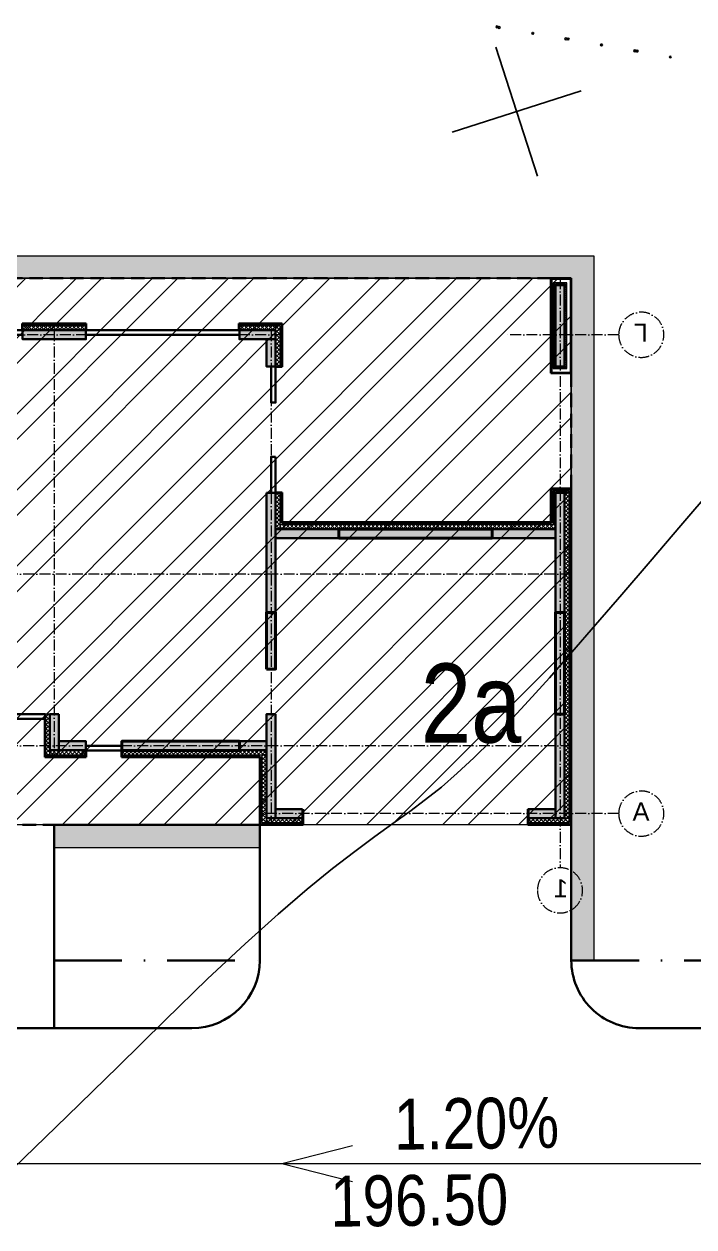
# Model space of a CAD drawing. Header units: millimetres. Extents: x 1353783 to 6492029790, y -7276956 to -512500.
# Drawn here: x 9975139 to 9978106, y -2833982 to -2828656 of the extents above; entities that cross this region are included whole.
import ezdxf

# ---------------------------------------------------------------- set-up
doc = ezdxf.new("R2010")
doc.units = ezdxf.units.MM
for name, pattern in [('( Dashed )', [0.75, 0.5, -0.25]), ('482 Границы районов', [5, 3, -1, 0, -1]), ('ACAD_ISO10W100', [18, 12, -3, 0, -3]), ('CONTI', [0]), ('осевая', [50.800000000000004, 31.75, -6.35, 6.35, -6.35])]:
    doc.linetypes.add(name, pattern=pattern)
doc.layers.get('0').update_dxf_attribs({"lineweight": 5})
doc.layers.get('Defpoints').update_dxf_attribs({"color": 255})
for name, color, linetype, lineweight in [('!A-DIAFRAGM типовой', 142, 'Continuous', 0), ('7земля', 7, 'Continuous', 30), ('DIAFRAGM', 46, 'Continuous', 30), ('G-ANNO-SCHD', 231, 'Continuous', 9), ('Hatch', 254, 'Continuous', 5), ('INSULATION', 81, 'Continuous', 5), ('ГП-Граница учасика ИЖС', 3, 'Continuous', 5), ('ГП-Тратуар', 3, 'Continuous', 5), ('оси', 231, 'осевая', 9)]:
    doc.layers.add(name, color=color, linetype=linetype, lineweight=lineweight)
for name, color, linetype in [('GORIZUNKNOWN', 32, 'CONTI'), ('SETKR', 7, 'CONTI'), ('SIT_LРЕЛЬЕФ', 7, 'CONTI'), ('РЕЛЬЕФ', 7, 'CONTI')]:
    doc.layers.add(name, color=color, linetype=linetype)
doc.styles.add('GOST Common', font='', dxfattribs={"height": 3})
doc.styles.get("Standard").update_dxf_attribs({"font": 'Arial Narrow.ttf'})
doc.styles.add('основной', font='Arial Narrow.ttf', dxfattribs={"height": 1.5})
doc.styles.get('GOST Common').set_extended_font_data('GOST Common')

# ---------------------------------------------------------------- blocks, each defined once
blk = doc.blocks.new('амвамвам')
at = {"lineweight": 30, "ltscale": 100, "true_color": 0x939598}
h = blk.add_hatch(color=252, dxfattribs=at)
h.dxf.hatch_style = 1
h.paths.add_polyline_path([(9832580.33829017, -3565391.887693495), (9832580.33829017, -3565891.887693495), (9837130.338564776, -3565891.887693496), (9837130.34117084, -3565391.887648936)], flags=17)
h.paths.add_polyline_path([(9829780.33829017, -3565391.887648912), (9829780.33829017, -3565891.887648912), (9819030.340903074, -3565891.887648914), (9818530.340903074, -3565891.887648916), (9818530.340903081, -3553291.857615596), (9818530.340903081, -3552791.857615596), (9844030.341103904, -3552791.857615599), (9844530.341103904, -3552791.857615599), (9844530.341103904, -3568391.654640852), (9844030.337839484, -3568391.654640852), (9844030.341103911, -3553291.854581611), (9819030.340903059, -3553291.857665183), (9819030.340903081, -3565391.887693504)])
at = {"color": 251, "lineweight": 15, "ltscale": 100, "true_color": 0x636466}
for points in [[(9829780.33829017, -3565391.887648912), (9829780.33829017, -3565891.887648912), (9819030.340903074, -3565891.887648914), (9818530.340903074, -3565891.887648916), (9818530.340903081, -3553291.857615596), (9818530.340903081, -3552791.857615596), (9844030.341103904, -3552791.857615599), (9844530.341103904, -3552791.857615599), (9844530.341103904, -3568391.654640852), (9844030.337839484, -3568391.654640852), (9844030.341103911, -3553291.854581611), (9819030.340903059, -3553291.857665183), (9819030.340903081, -3565391.887693504)], [(9832580.33829017, -3565391.887693495), (9832580.33829017, -3565891.887693495), (9837130.338564776, -3565891.887693496), (9837130.34117084, -3565391.887648936)]]:
    blk.add_lwpolyline(points, close=True, dxfattribs=at)
blk = doc.blocks.new('ТИП-2')
at = {"layer": '!A-DIAFRAGM типовой', "lineweight": 0, "ltscale": 100, "true_color": 0x000000}
h = blk.add_hatch(color=18, dxfattribs=at)
h.dxf.hatch_style = 1
h.paths.add_polyline_path([(10321114.28069974, -2871325.794384203), (10321314.28069974, -2871325.794339576), (10321314.2802981, -2869525.794339576), (10321114.2802981, -2869525.794384203)])
h = blk.add_hatch(color=18, dxfattribs=at)
h.dxf.hatch_style = 1
h.paths.add_polyline_path([(10345614.2808138, -2871325.784358687), (10345814.2808138, -2871325.78431406), (10345814.28041215, -2869525.78909589), (10345614.28041215, -2869525.789140517)])
h = blk.add_hatch(color=18, dxfattribs=at)
h.dxf.hatch_style = 1
h.paths.add_polyline_path([(10327514.28055711, -2870525.800309684), (10327514.28060173, -2870725.800309684), (10328314.27932481, -2870725.800131175), (10328314.27928018, -2870525.800131175)])
h = blk.add_hatch(color=18, dxfattribs=at)
h.dxf.hatch_style = 1
h.paths.add_polyline_path([(10331714.2812801, -2870525.800449893), (10331714.28132472, -2870725.800449893), (10333114.27990833, -2870725.800137503), (10333114.2798637, -2870525.800137503)])
h = blk.add_hatch(color=18, dxfattribs=at)
h.dxf.hatch_style = 1
h.paths.add_polyline_path([(10335014.28127516, -2870525.800449896), (10335014.28131979, -2870725.800449896), (10336414.27990339, -2870725.800137506), (10336414.27985877, -2870525.800137506)])
h = blk.add_hatch(color=18, dxfattribs=at)
h.dxf.hatch_style = 1
h.paths.add_polyline_path([(10338314.28127516, -2870525.800449896), (10338314.28131979, -2870725.800449896), (10339714.27990339, -2870725.800137506), (10339714.27985877, -2870525.800137506)])
h = blk.add_hatch(color=18, dxfattribs=at)
h.dxf.hatch_style = 1
h.paths.add_polyline_path([(10341714.28127514, -2870525.800449898), (10341714.28131977, -2870725.800449898), (10343114.27990338, -2870725.800137509), (10343114.27985875, -2870525.800137509)])
h = blk.add_hatch(color=18, dxfattribs=at)
h.dxf.hatch_style = 1
h.paths.add_polyline_path([(10345014.2805906, -2870525.791351355), (10345014.28063523, -2870725.791351355), (10345614.28067992, -2870725.791217473), (10345614.28063529, -2870525.791217473)])
h = blk.add_hatch(color=18, dxfattribs=at)
h.dxf.hatch_style = 1
h.paths.add_polyline_path([(10327514.28073561, -2871325.794377865), (10327714.28073561, -2871325.794333238), (10327714.28060173, -2870725.794333238), (10327514.28060173, -2870725.794377865)])
h = blk.add_hatch(color=18, dxfattribs=at)
h.dxf.hatch_style = 1
h.paths.add_polyline_path([(10345814.28014073, -2873575.794361891), (10345614.28014073, -2873575.794406518), (10345614.28085477, -2876775.794416242), (10345814.28085477, -2876775.794371615)])
h = blk.add_hatch(color=18, dxfattribs=at)
h.dxf.hatch_style = 1
h.paths.add_polyline_path([(10321114.28003041, -2876775.795799684), (10321314.28003041, -2876775.795755057), (10321314.2794391, -2874125.798562277), (10321114.2794391, -2874125.798606904)])
h = blk.add_hatch(color=18, dxfattribs=at)
h.dxf.hatch_style = 1
h.paths.add_polyline_path([(10327714.28037449, -2874125.798539959), (10327514.28037449, -2874125.798584586), (10327514.28096579, -2876775.794385423), (10327714.28096579, -2876775.794340796)])
h = blk.add_hatch(color=18, dxfattribs=at)
h.dxf.hatch_style = 1
h.paths.add_polyline_path([(10321314.27962602, -2874925.831572238), (10321314.27967064, -2875125.831572238), (10322714.27967064, -2875125.831259849), (10322714.27962602, -2874925.831259849)])
h = blk.add_hatch(color=18, dxfattribs=at)
h.dxf.hatch_style = 1
h.paths.add_polyline_path([(10326114.28152829, -2874925.825995184), (10326114.28157292, -2875125.825995184), (10327514.28157292, -2875125.825682795), (10327514.28152829, -2874925.825682795)])
h = blk.add_hatch(color=18, dxfattribs=at)
h.dxf.hatch_style = 1
h.paths.add_polyline_path([(10321114.27915135, -2881326.077643656), (10321314.27915135, -2881326.077599029), (10321314.27863808, -2879025.800171928), (10321114.27863808, -2879025.800216555)])
h = blk.add_hatch(color=18, dxfattribs=at)
h.dxf.hatch_style = 1
h.paths.add_polyline_path([(10327514.2807444, -2879025.799959368), (10327714.2807444, -2879025.800003995), (10327714.28023113, -2881326.058647835), (10327514.28023113, -2881326.058603208)])
h = blk.add_hatch(color=18, dxfattribs=at)
h.dxf.hatch_style = 1
h.paths.add_polyline_path([(10332314.28074961, -2879025.801131424), (10332514.28074961, -2879025.801176051), (10332514.28057111, -2879825.794317264), (10332314.28057111, -2879825.794272637)])
h = blk.add_hatch(color=18, dxfattribs=at)
h.dxf.hatch_style = 1
h.paths.add_polyline_path([(10345614.28074932, -2879025.800275051), (10345814.28074932, -2879025.800319678), (10345814.2802361, -2881325.824323273), (10345614.2802361, -2881325.824278646)])
h = blk.add_hatch(color=18, dxfattribs=at)
h.dxf.hatch_style = 1
h.paths.add_polyline_path([(10327714.2805659, -2879825.794171644), (10327714.28061052, -2879625.794171644), (10328314.28098999, -2879625.794305526), (10328314.28094537, -2879825.794305526)])
h = blk.add_hatch(color=18, dxfattribs=at)
h.dxf.hatch_style = 1
h.paths.add_polyline_path([(10331714.28102024, -2879825.794138756), (10331714.28106486, -2879625.794138756), (10332314.28061573, -2879625.794272637), (10332314.28057111, -2879825.794272637)])
h = blk.add_hatch(color=18, dxfattribs=at)
h.dxf.hatch_style = 1
h.paths.add_polyline_path([(10335014.28225489, -2879625.824392607), (10335014.28229951, -2879825.824392607), (10336414.28110833, -2879825.824080218), (10336414.2810637, -2879625.824080218)])
h = blk.add_hatch(color=18, dxfattribs=at)
h.dxf.hatch_style = 1
h.paths.add_polyline_path([(10338314.28253459, -2879625.794518085), (10338314.28257921, -2879825.794518085), (10339714.28052839, -2879825.794205696), (10339714.28048377, -2879625.794205696)])
h = blk.add_hatch(color=18, dxfattribs=at)
h.dxf.hatch_style = 1
h.paths.add_polyline_path([(10341714.28127385, -2879825.824144751), (10341714.28131847, -2879625.824144751), (10343114.27988221, -2879625.824457141), (10343114.27983759, -2879825.824457141)])
h = blk.add_hatch(color=18, dxfattribs=at)
h.dxf.hatch_style = 1
h.paths.add_polyline_path([(10345014.28052612, -2879825.793282383), (10345014.28057075, -2879625.793282383), (10345614.28061544, -2879625.793416264), (10345614.28057081, -2879825.793416264)])
h = blk.add_hatch(color=18, dxfattribs=at)
h.dxf.hatch_style = 1
h.paths.add_polyline_path([(10321314.28051204, -2881126.057442903), (10321314.28055666, -2881326.057442903), (10321914.28006483, -2881326.057309022), (10321914.2800202, -2881126.057309022)])
h = blk.add_hatch(color=18, dxfattribs=at)
h.dxf.hatch_style = 1
h.paths.add_polyline_path([(10326914.28070969, -2881126.058737089), (10326914.28075432, -2881326.058737089), (10327514.28029807, -2881326.058603208), (10327514.28025345, -2881126.058603208)])
at = {"layer": 'Hatch', "lineweight": 40, "ltscale": 0.5, "true_color": 0x000000}
for points in [[(10345814.28061054, -2873575.794361891), (10345614.28061054, -2873575.794361891), (10345614.28061054, -2871325.788480768), (10345814.28061054, -2871325.788480768)], [(10326114.2815506, -2875125.831259849), (10326114.2815506, -2874925.831259849), (10322714.27970029, -2874925.831259849), (10322714.27970029, -2875125.831259849)], [(10321314.27894875, -2879025.800193593), (10321114.27894875, -2879025.800193593), (10321114.27894875, -2876775.793202593), (10321314.27894875, -2876775.793202593)], [(10327714.28061054, -2878025.796644622), (10327514.28061054, -2878025.796644622), (10327514.28061054, -2876775.794349302), (10327714.28061054, -2876775.794349302)], [(10345814.28061053, -2879025.800297365), (10345614.28061053, -2879025.800297365), (10345614.28061053, -2876775.794416242), (10345814.28061053, -2876775.794416242)], [(10335214.28061027, -2879625.821870604), (10335014.28061027, -2879625.821870604), (10335014.28061027, -2879025.825927126), (10335214.28061027, -2879025.825927126)], [(10328314.28098999, -2879825.824323271), (10328314.28098999, -2879625.824323271), (10330914.29235347, -2879625.824323271), (10330914.29235347, -2879825.824323271)], [(10336414.28108601, -2879825.794361876), (10336414.28108601, -2879625.794361876), (10338314.28253459, -2879625.794361876), (10338314.28253459, -2879825.794361876)], [(10339714.28050608, -2879825.794361876), (10339714.28050608, -2879625.794361876), (10341714.28129616, -2879625.794361876), (10341714.28129616, -2879825.794361876)], [(10343114.2798599, -2879825.794361876), (10343114.2798599, -2879625.794361876), (10344214.28054843, -2879625.794361876), (10344214.28054843, -2879825.794361876)]]:
    blk.add_hatch(color=18, dxfattribs=at).paths.add_polyline_path(points)
at = {"layer": 'INSULATION', "ltscale": 0.5, "true_color": 0x000000}
h = blk.add_hatch(dxfattribs=at)
h.set_pattern_fill('ANSI37', color=18, scale=9.999997768927233, angle=-90.00000000000006)
h.set_pattern_definition([(314.9999999999999, (10327382.394814, -2869475.794395359), (22.45063529377169, 22.45063529377164), []), (44.99999999999994, (10327382.394814, -2869475.794395359), (-22.45063529377164, 22.45063529377169), [])])
h.paths.add_polyline_path([(10321364.2798853, -2869475.794395359), (10321364.2798853, -2869525.794384203), (10321064.28030925, -2869525.794384203), (10321064.28030925, -2869475.794395359)])
h = blk.add_hatch(dxfattribs=at)
h.set_pattern_fill('ANSI37', color=18, scale=9.999997768927233, angle=-90.00000000000006)
h.set_pattern_definition([(314.9999999999999, (10351882.39492805, -2869475.789151673), (22.45063529377169, 22.45063529377164), []), (44.99999999999994, (10351882.39492805, -2869475.789151673), (-22.45063529377164, 22.45063529377169), [])])
h.paths.add_polyline_path([(10345914.28061054, -2869475.789151673), (10345914.28061054, -2869525.789140517), (10345564.28042331, -2869525.789140517), (10345564.28042331, -2869475.789151673)])
h = blk.add_hatch(dxfattribs=at)
h.set_pattern_fill('ANSI37', color=18, scale=9.999997768927233, angle=180)
h.set_pattern_definition([(225, (10321114.2802981, -2875843.908888947), (22.45063529377165, -22.45063529377168), []), (314.9999999999999, (10321114.2802981, -2875843.908888947), (22.45063529377168, 22.45063529377165), [])])
h.paths.add_polyline_path([(10321114.2802981, -2871325.790389668), (10321064.28030925, -2871325.790389668), (10321064.28030925, -2869525.794384204), (10321114.2802981, -2869525.794384204)])
h = blk.add_hatch(dxfattribs=at)
h.set_pattern_fill('ANSI37', color=18, scale=9.999997768927233, angle=180)
h.set_pattern_definition([(225, (10321364.2798853, -2875843.90884432), (22.45063529377165, -22.45063529377168), []), (314.9999999999999, (10321364.2798853, -2875843.90884432), (22.45063529377168, 22.45063529377165), [])])
h.paths.add_polyline_path([(10321364.2798853, -2871325.790345041), (10321314.27989646, -2871325.790345041), (10321314.27989646, -2869525.794339577), (10321364.2798853, -2869525.794339577)])
h = blk.add_hatch(dxfattribs=at)
h.set_pattern_fill('ANSI37', color=18, scale=9.999997768927233, angle=180)
h.set_pattern_definition([(225, (10345614.28041215, -2875843.903645261), (22.45063529377165, -22.45063529377168), []), (314.9999999999999, (10345614.28041215, -2875843.903645261), (22.45063529377168, 22.45063529377165), [])])
h.paths.add_polyline_path([(10345614.28041215, -2870425.78714325), (10345564.28042331, -2870425.78714325), (10345564.28042331, -2869525.789140518), (10345614.28041215, -2869525.789140518)])
h = blk.add_hatch(dxfattribs=at)
h.set_pattern_fill('ANSI37', color=18, scale=20)
h.set_pattern_definition([(45, (10345814.28061054, -2874889.555347299), (-44.90128060534577, 44.90128060534577), []), (135, (10345814.28061054, -2874889.555347299), (-44.90128060534577, -44.90128060534576), [])])
h.paths.add_polyline_path([(10345814.28061054, -2869525.78909589), (10345914.28061054, -2869525.78909589), (10345914.28061054, -2881325.824323273), (10345814.28061054, -2881325.824323273)])
h = blk.add_hatch(dxfattribs=at)
h.set_pattern_fill('ANSI37', color=18, scale=20)
h.set_pattern_definition([(45, (10327414.2815629, -2865889.519247569), (-44.90128060534577, 44.90128060534577), []), (135, (10327414.2815629, -2865889.519247569), (-44.90128060534577, -44.90128060534576), [])])
h.paths.add_polyline_path([(10327414.2815629, -2870425.794355548), (10327514.2815629, -2870425.794355548), (10327514.2815629, -2871325.789249334), (10327414.2815629, -2871325.789249334)])
h = blk.add_hatch(dxfattribs=at)
h.set_pattern_fill('ANSI37', color=18, scale=20, angle=-90.00000000000001)
h.set_pattern_definition([(315, (10332450.5196007, -2870425.794355548), (44.90128060534578, 44.90128060534576), []), (44.99999999999999, (10332450.5196007, -2870425.794355548), (-44.90128060534575, 44.90128060534578), [])])
h.paths.add_polyline_path([(10328314.27928018, -2870425.794355548), (10328314.27928018, -2870525.794355548), (10327514.28056893, -2870525.794355548), (10327514.28056893, -2870425.794355548)])
h = blk.add_hatch(dxfattribs=at)
h.set_pattern_fill('ANSI37', color=18, scale=20, angle=-90.00000000000001)
h.set_pattern_definition([(315, (10337250.52018422, -2870425.794361876), (44.90128060534578, 44.90128060534576), []), (44.99999999999999, (10337250.52018422, -2870425.794361876), (-44.90128060534575, 44.90128060534578), [])])
h.paths.add_polyline_path([(10333114.2798637, -2870425.794361876), (10333114.2798637, -2870525.794361876), (10331714.28128971, -2870525.794361876), (10331714.28128971, -2870425.794361876)])
h = blk.add_hatch(dxfattribs=at)
h.set_pattern_fill('ANSI37', color=18, scale=20, angle=-90.00000000000001)
h.set_pattern_definition([(315, (10340550.52017928, -2870425.794361879), (44.90128060534578, 44.90128060534576), []), (44.99999999999999, (10340550.52017928, -2870425.794361879), (-44.90128060534575, 44.90128060534578), [])])
h.paths.add_polyline_path([(10336414.27985877, -2870425.794361879), (10336414.27985877, -2870525.794361879), (10335014.28128477, -2870525.794361879), (10335014.28128477, -2870425.794361879)])
h = blk.add_hatch(dxfattribs=at)
h.set_pattern_fill('ANSI37', color=18, scale=20, angle=-90.00000000000001)
h.set_pattern_definition([(315, (10343850.52017928, -2870425.794361879), (44.90128060534578, 44.90128060534576), []), (44.99999999999999, (10343850.52017928, -2870425.794361879), (-44.90128060534575, 44.90128060534578), [])])
h.paths.add_polyline_path([(10339714.27985877, -2870425.794361879), (10339714.27985877, -2870525.794361879), (10338314.28128477, -2870525.794361879), (10338314.28128477, -2870425.794361879)])
h = blk.add_hatch(dxfattribs=at)
h.set_pattern_fill('ANSI37', color=18, scale=20, angle=-90.00000000000001)
h.set_pattern_definition([(315, (10347250.52017927, -2870425.794361881), (44.90128060534578, 44.90128060534576), []), (44.99999999999999, (10347250.52017927, -2870425.794361881), (-44.90128060534575, 44.90128060534578), [])])
h.paths.add_polyline_path([(10343114.27985875, -2870425.794361881), (10343114.27985875, -2870525.794361881), (10341714.28128475, -2870525.794361881), (10341714.28128475, -2870425.794361881)])
h = blk.add_hatch(dxfattribs=at)
h.set_pattern_fill('ANSI37', color=18, scale=20, angle=-90.00000000000001)
h.set_pattern_definition([(315, (10349750.51964987, -2870425.785062528), (44.90128060534578, 44.90128060534576), []), (44.99999999999999, (10349750.51964987, -2870425.785062528), (-44.90128060534575, 44.90128060534578), [])])
h.paths.add_polyline_path([(10345614.28063529, -2870425.785062528), (10345614.28063529, -2870525.785062528), (10345014.28063528, -2870525.785062528), (10345014.28063528, -2870425.785062528)])
h = blk.add_hatch(dxfattribs=at)
h.set_pattern_fill('ANSI37', color=18, scale=9.999997768927233, angle=-90.00000000000006)
h.set_pattern_definition([(314.9999999999999, (10327382.394814, -2871325.790345041), (22.45063529377169, 22.45063529377164), []), (44.99999999999994, (10327382.394814, -2871325.790345041), (-22.45063529377164, 22.45063529377169), [])])
h.paths.add_polyline_path([(10321364.2798853, -2871325.790345041), (10321364.2798853, -2871375.790333886), (10321064.28030925, -2871375.790333886), (10321064.28030925, -2871325.790345041)])
h = blk.add_hatch(dxfattribs=at)
h.set_pattern_fill('ANSI37', color=18, scale=9.999997768927233, angle=-90.00000000000006)
h.set_pattern_definition([(314.9999999999999, (10327382.39437895, -2874075.798565724), (22.45063529377169, 22.45063529377164), []), (44.99999999999994, (10327382.39437895, -2874075.798565724), (-22.45063529377164, 22.45063529377169), [])])
h.paths.add_polyline_path([(10321364.27945026, -2874075.798565724), (10321364.27945026, -2874125.798554569), (10321014.27946141, -2874125.798554569), (10321014.27946141, -2874075.798565724)])
h = blk.add_hatch(dxfattribs=at)
h.set_pattern_fill('ANSI37', color=18, scale=20)
h.set_pattern_definition([(45, (10321014.27946141, -2874889.533734227), (-44.90128060534577, 44.90128060534577), []), (135, (10321014.27946141, -2874889.533734227), (-44.90128060534577, -44.90128060534576), [])])
h.paths.add_polyline_path([(10321014.27946141, -2874125.798606904), (10321114.27946141, -2874125.798606904), (10321114.27946141, -2881326.048640783), (10321014.27946141, -2881326.048640783)])
h = blk.add_hatch(dxfattribs=at)
h.set_pattern_fill('ANSI37', color=18, scale=9.999997768927233, angle=180)
h.set_pattern_definition([(225, (10321364.27945026, -2880543.938621005), (22.45063529377165, -22.45063529377168), []), (314.9999999999999, (10321364.27945026, -2880543.938621005), (22.45063529377168, 22.45063529377165), [])])
h.paths.add_polyline_path([(10321364.27945026, -2874825.824133673), (10321314.27946142, -2874825.824133673), (10321314.27946142, -2874125.798562277), (10321364.27945026, -2874125.798562277)])
h = blk.add_hatch(dxfattribs=at)
h.set_pattern_fill('ANSI37', color=18, scale=20)
h.set_pattern_definition([(45, (10327414.28061054, -2874689.525385892), (-44.90128060534577, 44.90128060534577), []), (135, (10327414.28061054, -2874689.525385892), (-44.90128060534577, -44.90128060534576), [])])
h.paths.add_polyline_path([(10327414.28061054, -2874125.798386612), (10327514.28061054, -2874125.798386612), (10327514.28061054, -2874925.830007446), (10327414.28061054, -2874925.830007446)])
h = blk.add_hatch(dxfattribs=at)
h.set_pattern_fill('ANSI37', color=18, scale=20, angle=-90.00000000000001)
h.set_pattern_definition([(315, (10330450.52060862, -2874825.824133673), (44.90128060534578, 44.90128060534576), []), (44.99999999999999, (10330450.52060862, -2874825.824133673), (-44.90128060534575, 44.90128060534578), [])])
h.paths.add_polyline_path([(10327414.28159401, -2874825.824133673), (10327414.28159401, -2874925.824133673), (10321314.27962602, -2874925.824133673), (10321314.27962602, -2874825.824133673)])
h = blk.add_hatch(dxfattribs=at)
h.set_pattern_fill('ANSI37', color=18, scale=20, angle=179.9999999999999)
h.set_pattern_definition([(225, (10332614.28057056, -2888962.033331858), (44.90128060534573, -44.90128060534581), []), (314.9999999999999, (10332614.28057056, -2888962.033331858), (44.90128060534581, 44.90128060534572), [])])
h.paths.add_polyline_path([(10332614.28057056, -2879925.794317249), (10332514.28057056, -2879925.794317249), (10332514.28057056, -2879025.801176051), (10332614.28057056, -2879025.801176051)])
h = blk.add_hatch(dxfattribs=at)
h.set_pattern_fill('ANSI37', color=18, scale=20, angle=179.9999999999999)
h.set_pattern_definition([(225, (10335014.28061027, -2888962.063337865), (44.90128060534573, -44.90128060534581), []), (314.9999999999999, (10335014.28061027, -2888962.063337865), (44.90128060534581, 44.90128060534572), [])])
h.paths.add_polyline_path([(10335014.28061027, -2879825.824323271), (10334914.28061027, -2879825.824323271), (10334914.28061027, -2879025.825927126), (10335014.28061027, -2879025.825927126)])
h = blk.add_hatch(dxfattribs=at)
h.set_pattern_fill('ANSI37', color=18, scale=20, angle=-90.00000000000001)
h.set_pattern_definition([(315, (10336350.53136806, -2879825.824323271), (44.90128060534578, 44.90128060534576), []), (44.99999999999999, (10336350.53136806, -2879825.824323271), (-44.90128060534575, 44.90128060534578), [])])
h.paths.add_polyline_path([(10330914.29235347, -2879825.824323271), (10330914.29235347, -2879925.824323271), (10327714.28053664, -2879925.824323271), (10327714.28053664, -2879825.824323271)])
h = blk.add_hatch(dxfattribs=at)
h.set_pattern_fill('ANSI37', color=18, scale=20, angle=-90.00000000000001)
h.set_pattern_definition([(315, (10337150.5195857, -2879825.794317264), (44.90128060534578, 44.90128060534576), []), (44.99999999999999, (10337150.5195857, -2879825.794317264), (-44.90128060534575, 44.90128060534578), [])])
h.paths.add_polyline_path([(10332514.28057083, -2879825.794317264), (10332514.28057083, -2879925.794317264), (10331714.28105371, -2879925.794317264), (10331714.28105371, -2879825.794317264)])
h = blk.add_hatch(dxfattribs=at)
h.set_pattern_fill('ANSI37', color=18, scale=20, angle=-90.00000000000001)
h.set_pattern_definition([(315, (10337150.51958543, -2879825.794317264), (44.90128060534578, 44.90128060534576), []), (44.99999999999999, (10337150.51958543, -2879825.794317264), (-44.90128060534575, 44.90128060534578), [])])
h.paths.add_polyline_path([(10332514.28057056, -2879825.794317264), (10332514.28057056, -2879925.794317264), (10331714.28105371, -2879925.794317264), (10331714.28105371, -2879825.794317264)])
h = blk.add_hatch(dxfattribs=at)
h.set_pattern_fill('ANSI37', color=18, scale=20, angle=-90.00000000000001)
h.set_pattern_definition([(315, (10348350.49587957, -2879825.824323271), (44.90128060534578, 44.90128060534576), []), (44.99999999999999, (10348350.49587957, -2879825.824323271), (-44.90128060534575, 44.90128060534578), [])])
h.paths.add_polyline_path([(10344214.28054843, -2879825.824323271), (10344214.28054843, -2879925.824323271), (10334914.28061027, -2879925.824323271), (10334914.28061027, -2879825.824323271)])
h = blk.add_hatch(dxfattribs=at)
h.set_pattern_fill('ANSI37', color=18, scale=20, angle=-90.00000000000001)
h.set_pattern_definition([(315, (10350550.47336881, -2879825.793460892), (44.90128060534578, 44.90128060534576), []), (44.99999999999999, (10350550.47336881, -2879825.793460892), (-44.90128060534575, 44.90128060534578), [])])
h.paths.add_polyline_path([(10345614.2805485, -2879825.793460892), (10345614.2805485, -2879925.793460892), (10345014.28057075, -2879925.793460892), (10345014.28057075, -2879825.793460892)])
h = blk.add_hatch(dxfattribs=at)
h.set_pattern_fill('ANSI37', color=18, scale=20)
h.set_pattern_definition([(45, (10327714.28025345, -2874989.564133187), (-44.90128060534577, 44.90128060534577), []), (135, (10327714.28025345, -2874989.564133187), (-44.90128060534577, -44.90128060534576), [])])
h.paths.add_polyline_path([(10327714.28025345, -2879925.785347199), (10327814.28025345, -2879925.785347199), (10327814.28025345, -2881426.079039743), (10327714.28025345, -2881426.079039743)])
h = blk.add_hatch(dxfattribs=at)
h.set_pattern_fill('ANSI37', color=18, scale=9.999997768927233, angle=180)
h.set_pattern_definition([(225, (10345614.2805485, -2886243.907965635), (22.45063529377165, -22.45063529377168), []), (314.9999999999999, (10345614.2805485, -2886243.907965635), (22.45063529377168, 22.45063529377165), [])])
h.paths.add_polyline_path([(10345614.2805485, -2881325.824290544), (10345564.28055965, -2881325.824290544), (10345564.28055965, -2879925.793460892), (10345614.2805485, -2879925.793460892)])
h = blk.add_hatch(dxfattribs=at)
h.set_pattern_fill('ANSI37', color=18, scale=20, angle=-90.00000000000001)
h.set_pattern_definition([(315, (10324750.51957127, -2881326.077621342), (44.90128060534578, 44.90128060534576), []), (44.99999999999999, (10324750.51957127, -2881326.077621342), (-44.90128060534575, 44.90128060534578), [])])
h.paths.add_polyline_path([(10321914.28009829, -2881326.077621342), (10321914.28009829, -2881426.077621342), (10321014.27946141, -2881426.077621342), (10321014.27946141, -2881326.077621342)])
h = blk.add_hatch(dxfattribs=at)
h.set_pattern_fill('ANSI37', color=18, scale=20, angle=-90.00000000000001)
h.set_pattern_definition([(315, (10330750.51926805, -2881326.079039743), (44.90128060534578, 44.90128060534576), []), (44.99999999999999, (10330750.51926805, -2881326.079039743), (-44.90128060534575, 44.90128060534578), [])])
h.paths.add_polyline_path([(10327714.28025345, -2881326.079039743), (10327714.28025345, -2881426.079039743), (10326914.28071002, -2881426.079039743), (10326914.28071002, -2881326.079039743)])
h = blk.add_hatch(dxfattribs=at)
h.set_pattern_fill('ANSI37', color=18, scale=9.999997768927233, angle=-90.00000000000006)
h.set_pattern_definition([(314.9999999999999, (10351882.3950644, -2881325.824290544), (22.45063529377169, 22.45063529377164), []), (44.99999999999994, (10351882.3950644, -2881325.824290544), (-22.45063529377164, 22.45063529377169), [])])
h.paths.add_polyline_path([(10345914.28061054, -2881325.824290544), (10345914.28061054, -2881375.824279389), (10345564.28055965, -2881375.824279389), (10345564.28055965, -2881325.824290544)])
at = {"color": 18, "linetype": 'ByBlock', "lineweight": 30, "true_color": 0x000000}
for points in [[(10328314.27928018, -2870525.794355548), (10331714.28130241, -2870525.794355548), (10331714.28130241, -2870625.800449893), (10328314.27928018, -2870625.800449893)], [(10333114.27986369, -2870525.756146566), (10335014.28131978, -2870525.756146566), (10335014.28131978, -2870625.756146566), (10333114.27986369, -2870625.756146566)], [(10336414.27985876, -2870525.794361879), (10338314.28129747, -2870525.794361879), (10338314.28129747, -2870625.800449896), (10336414.27985876, -2870625.800449896)], [(10339714.27985876, -2870525.794361879), (10341714.28131977, -2870525.794361879), (10341714.28131977, -2870625.799449384), (10339714.27985876, -2870625.799449384)], [(10343114.27985875, -2870525.794339563), (10345014.28061292, -2870525.794339563), (10345014.28061292, -2870625.800185732), (10343114.27985875, -2870625.800185732)], [(10327514.2815629, -2871325.795381329), (10327614.2815629, -2871325.795381329), (10327614.2815629, -2872125.795181153), (10327514.2815629, -2872125.795181153)], [(10327514.28071269, -2873325.798386612), (10327614.28071269, -2873325.798386612), (10327614.28071269, -2874125.798562272), (10327514.28071269, -2874125.798562272)], [(10332614.28057056, -2879025.768387593), (10333264.25908176, -2879025.768387593), (10333264.25908176, -2879125.768387593), (10332614.28057056, -2879125.768387593)], [(10334464.24565501, -2879025.825927157), (10334914.29123075, -2879025.825927157), (10334914.29123075, -2879125.825927126), (10334464.24565501, -2879125.825927126)], [(10330914.29235347, -2879725.797039525), (10331714.29235347, -2879725.797039525), (10331714.29235347, -2879825.824323271), (10330914.29235347, -2879825.824323271)], [(10344214.28054843, -2879725.800007225), (10345014.28057075, -2879725.800007225), (10345014.28057075, -2879825.793282383), (10344214.28054843, -2879825.793282383)]]:
    blk.add_lwpolyline(points, close=True, dxfattribs=at)
at = {"layer": '7земля', "color": 18, "lineweight": 30, "ltscale": 100, "true_color": 0x000000}
for p, q in [((10320964.28027582, -2871475.796514559), (10320964.2804097, -2869375.791233699)), ((10320964.2804097, -2869375.791233699), (10321414.2809006, -2869375.791233699)), ((10320974.28027646, -2871465.796514559), (10320974.28040907, -2869385.791233699)), ((10320974.28040907, -2869385.791233699), (10321404.28089996, -2869385.791233699)), ((10321404.28089996, -2869385.791233699), (10321404.28076736, -2871465.796514559)), ((10321414.2809006, -2869375.791233699), (10321414.28076672, -2871475.796514559)), ((10345514.28045678, -2869375.79436189), (10345964.28061054, -2869375.794317263)), ((10345514.28059066, -2870375.794339575), (10345514.28045678, -2869375.79436189)), ((10345524.28045812, -2869385.794360898), (10345954.28061054, -2869385.794318255)), ((10345524.280592, -2870385.794339138), (10345524.28045812, -2869385.794360898)), ((10345954.28061054, -2869385.794318255), (10345954.28061053, -2881465.824344593)), ((10345964.28061054, -2869375.794317263), (10345964.28061053, -2881475.824345585)), ((10328324.28124144, -2870375.794355548), (10327364.28159401, -2870375.794355548)), ((10327364.28159401, -2870375.794355548), (10327364.28159401, -2871335.795381329)), ((10328314.28124144, -2870385.794355548), (10327374.28159401, -2870385.794355548)), ((10327374.28159401, -2870385.794355548), (10327374.28159401, -2871325.795381329)), ((10328314.28124144, -2870525.794355548), (10328314.28124144, -2870385.794355548)), ((10328324.28124144, -2870525.794355548), (10328324.28124144, -2870375.794355548)), ((10333124.27992577, -2870375.794361876), (10331704.28132896, -2870375.794361876)), ((10331704.28132896, -2870375.794361876), (10331704.28132896, -2870525.794361875)), ((10333114.27992577, -2870385.794361876), (10331714.28132896, -2870385.794361876)), ((10331714.28132896, -2870385.794361876), (10331714.28132896, -2870525.794361875)), ((10333114.27992577, -2870525.794361876), (10333114.27992577, -2870385.794361876)), ((10333124.27992577, -2870525.794361876), (10333124.27992577, -2870375.794361876)), ((10336434.27992084, -2870365.794361879), (10334994.28132403, -2870365.79436188)), ((10334994.28132403, -2870365.79436188), (10334994.28132403, -2870525.794361878)), ((10336424.27992084, -2870375.794361879), (10335004.28132403, -2870375.79436188)), ((10335004.28132403, -2870375.79436188), (10335004.28132403, -2870525.794361878)), ((10336424.27992084, -2870525.794361879), (10336424.27992084, -2870375.794361879)), ((10336434.27992084, -2870525.794361879), (10336434.27992084, -2870365.794361879)), ((10339724.27992084, -2870375.794361879), (10338304.28132403, -2870375.79436188)), ((10338304.28132403, -2870375.79436188), (10338304.28132403, -2870525.794361878)), ((10339714.27992084, -2870385.794361879), (10338314.28132403, -2870385.79436188)), ((10338314.28132403, -2870385.79436188), (10338314.28132403, -2870525.794361878)), ((10339714.27992084, -2870525.794361879), (10339714.27992084, -2870385.794361879)), ((10339724.27992084, -2870525.794361879), (10339724.27992084, -2870375.794361879)), ((10343124.27992082, -2870375.794361881), (10341704.28132401, -2870375.794361882)), ((10341704.28132401, -2870375.794361882), (10341704.28132401, -2870525.794361881)), ((10343114.27992082, -2870385.794361881), (10341714.28132401, -2870385.794361882)), ((10341714.28132401, -2870385.794361882), (10341714.28132401, -2870525.794361881)), ((10343114.27992082, -2870525.794361881), (10343114.27992082, -2870385.794361881)), ((10343124.27992082, -2870525.794361881), (10343124.27992082, -2870375.794361881)), ((10345004.28061053, -2870375.794361889), (10345514.28059066, -2870375.794339575)), ((10345004.28061054, -2870525.794361876), (10345004.28061053, -2870375.794361889)), ((10345014.28061053, -2870385.794361452), (10345524.280592, -2870385.794339138)), ((10345014.28061054, -2870525.794361875), (10345014.28061053, -2870385.794361452)), ((10327364.28159401, -2871335.795381329), (10327514.27367144, -2871335.795381329)), ((10327374.28159401, -2871325.795381329), (10327514.27367144, -2871325.795381329)), ((10321414.28076672, -2871475.796514559), (10320964.28027582, -2871475.796514559)), ((10321404.28076736, -2871465.796514559), (10320974.28027646, -2871465.796514559)), ((10320964.28106804, -2881476.057353649), (10320964.28106805, -2874025.8241832)), ((10320964.28106805, -2874025.8241832), (10321414.27945026, -2874025.824160886)), ((10320974.28106804, -2881466.057353649), (10320974.28106805, -2874035.824182704)), ((10320974.28106805, -2874035.824182704), (10321404.27945026, -2874035.824161382)), ((10321404.27945026, -2874035.824161382), (10321404.27945026, -2874785.824122479)), ((10321414.27945026, -2874025.824160886), (10321414.27945026, -2874775.824122517)), ((10327364.28159401, -2874775.82414483), (10327364.21292597, -2874115.798386612)), ((10327364.21292597, -2874115.798386612), (10327514.21293713, -2874115.798386612)), ((10327374.28263445, -2874785.824144868), (10327374.21396641, -2874125.798386612)), ((10327374.21396641, -2874125.798386612), (10327514.21293713, -2874125.798386612)), ((10321404.27945026, -2874785.824122479), (10327374.28263445, -2874785.824144868)), ((10321414.27945026, -2874775.824122517), (10327364.28159401, -2874775.82414483)), ((10332614.261845, -2879125.768828188), (10332614.29885607, -2879965.794317266)), ((10332624.26184499, -2879125.768387593), (10332624.29929667, -2879975.794317266)), ((10334904.29123078, -2879125.822909051), (10334904.28061027, -2879976.91874114)), ((10334914.29123078, -2879125.823033837), (10334914.28073513, -2879966.912338934)), ((10330914.29235347, -2879825.839303969), (10330914.29235347, -2879965.809323515)), ((10330924.29235347, -2879825.839303969), (10330924.29235347, -2879975.809342574)), ((10331704.28105371, -2879975.794317264), (10331704.28105371, -2879825.794317265)), ((10331714.28105371, -2879965.794317264), (10331714.28105371, -2879825.794317265)), ((10344214.28054843, -2879965.82432327), (10344214.28054843, -2879825.82432327)), ((10344224.28054843, -2879975.82432327), (10344224.28054843, -2879825.82432327)), ((10345004.28057075, -2879975.794361888), (10345004.28057075, -2879825.824323284)), ((10345014.28057075, -2879965.794361888), (10345014.28057075, -2879825.824323284)), ((10330914.29235347, -2879965.809323515), (10327854.28034276, -2879965.803491376)), ((10327854.28034276, -2879965.803491376), (10327854.28034276, -2881465.80350904)), ((10330924.29235347, -2879975.809342574), (10327864.28034276, -2879975.803510435)), ((10327864.28034276, -2879975.803510435), (10327864.28034276, -2881475.803510435)), ((10332624.29929667, -2879975.794317266), (10331704.28105371, -2879975.794317264)), ((10332614.29885607, -2879965.794317266), (10331714.28105371, -2879965.794317264)), ((10334904.28061027, -2879976.91874114), (10336614.28759306, -2879975.82432327)), ((10334914.28073513, -2879966.912338934), (10336614.28119298, -2879965.824325318)), ((10336614.28759306, -2879965.82432327), (10344214.28054843, -2879965.82432327)), ((10336614.28759306, -2879975.82432327), (10344224.28054843, -2879975.82432327)), ((10345514.28052619, -2879975.794361888), (10345004.28057075, -2879975.794361888)), ((10345524.28052827, -2879965.794361888), (10345014.28057075, -2879965.794361888)), ((10345514.28021374, -2881475.824300958), (10345514.28052619, -2879975.794361888)), ((10345524.28021582, -2881465.82430195), (10345524.28052827, -2879965.794361888)), ((10321914.28019727, -2881126.05755519), (10321914.28013364, -2881466.057353649)), ((10321924.28019727, -2881126.057557062), (10321924.28013176, -2881476.057353649)), ((10326904.28066573, -2881475.803376555), (10326904.28073118, -2881126.058489048)), ((10326914.2806676, -2881465.803377949), (10326914.28073118, -2881126.05849092)), ((10321914.28013364, -2881466.057353649), (10320974.28106804, -2881466.057353649)), ((10327854.28034276, -2881465.80350904), (10326914.2806676, -2881465.803377949)), ((10345954.28061053, -2881465.824344593), (10345524.28021582, -2881465.82430195)), ((10321924.28013176, -2881476.057353649), (10320964.28106804, -2881476.057353649)), ((10327864.28034276, -2881475.803510435), (10326904.28066573, -2881475.803376555)), ((10345964.28061053, -2881475.824345585), (10345514.28021374, -2881475.824300958))]:
    blk.add_line(p, q, dxfattribs=at)
at = {"layer": '7земля', "color": 18, "linetype": '( Dashed )', "lineweight": 30, "ltscale": 600, "true_color": 0x000000}
for p, q in [((10321414.2809006, -2869375.791233699), (10345514.28045678, -2869375.788007024)), ((10320964.28027582, -2871475.796514559), (10320964.28106805, -2874025.8241832)), ((10327864.28034276, -2881475.824301024), (10345514.28021374, -2881475.824300958))]:
    blk.add_line(p, q, dxfattribs=at)
at = {"layer": 'DIAFRAGM', "color": 18, "ltscale": 0.5, "true_color": 0x000000}
for points in [[(10321114.28069974, -2871325.794384203), (10321314.28069974, -2871325.794339576), (10321314.2802981, -2869525.794339576), (10321114.2802981, -2869525.794384203)], [(10345614.2808138, -2871325.784358687), (10345814.2808138, -2871325.78431406), (10345814.28041215, -2869525.78909589), (10345614.28041215, -2869525.789140517)], [(10327514.28055711, -2870525.800309684), (10327514.28060173, -2870725.800309684), (10328314.27932481, -2870725.800131175), (10328314.27928018, -2870525.800131175)], [(10331714.2812801, -2870525.800449893), (10331714.28132472, -2870725.800449893), (10333114.27990833, -2870725.800137503), (10333114.2798637, -2870525.800137503)], [(10335014.28127516, -2870525.800449896), (10335014.28131979, -2870725.800449896), (10336414.27990339, -2870725.800137506), (10336414.27985877, -2870525.800137506)], [(10338314.28127516, -2870525.800449896), (10338314.28131979, -2870725.800449896), (10339714.27990339, -2870725.800137506), (10339714.27985877, -2870525.800137506)], [(10341714.28127514, -2870525.800449898), (10341714.28131977, -2870725.800449898), (10343114.27990338, -2870725.800137509), (10343114.27985875, -2870525.800137509)], [(10345014.2805906, -2870525.791351355), (10345014.28063523, -2870725.791351355), (10345614.28067992, -2870725.791217473), (10345614.28063529, -2870525.791217473)], [(10327514.28073561, -2871325.794377865), (10327714.28073561, -2871325.794333238), (10327714.28060173, -2870725.794333238), (10327514.28060173, -2870725.794377865)], [(10345814.28014073, -2873575.794361891), (10345614.28014073, -2873575.794406518), (10345614.28085477, -2876775.794416242), (10345814.28085477, -2876775.794371615)], [(10321114.28003041, -2876775.795799684), (10321314.28003041, -2876775.795755057), (10321314.2794391, -2874125.798562277), (10321114.2794391, -2874125.798606904)], [(10327714.28037449, -2874125.798539959), (10327514.28037449, -2874125.798584586), (10327514.28096579, -2876775.794385423), (10327714.28096579, -2876775.794340796)], [(10321314.27962602, -2874925.831572238), (10321314.27967064, -2875125.831572238), (10322714.27967064, -2875125.831259849), (10322714.27962602, -2874925.831259849)], [(10326114.28152829, -2874925.825995184), (10326114.28157292, -2875125.825995184), (10327514.28157292, -2875125.825682795), (10327514.28152829, -2874925.825682795)], [(10321114.27915135, -2881326.077643656), (10321314.27915135, -2881326.077599029), (10321314.27863808, -2879025.800171928), (10321114.27863808, -2879025.800216555)], [(10327514.2807444, -2879025.799959368), (10327714.2807444, -2879025.800003995), (10327714.28023113, -2881326.058647835), (10327514.28023113, -2881326.058603208)], [(10332314.28074961, -2879025.801131424), (10332514.28074961, -2879025.801176051), (10332514.28057111, -2879825.794317264), (10332314.28057111, -2879825.794272637)], [(10345614.28074932, -2879025.800275051), (10345814.28074932, -2879025.800319678), (10345814.2802361, -2881325.824323273), (10345614.2802361, -2881325.824278646)], [(10327714.2805659, -2879825.794171644), (10327714.28061052, -2879625.794171644), (10328314.28098999, -2879625.794305526), (10328314.28094537, -2879825.794305526)], [(10331714.28102024, -2879825.794138756), (10331714.28106486, -2879625.794138756), (10332314.28061573, -2879625.794272637), (10332314.28057111, -2879825.794272637)], [(10335014.28225489, -2879625.824392607), (10335014.28229951, -2879825.824392607), (10336414.28110833, -2879825.824080218), (10336414.2810637, -2879625.824080218)], [(10338314.28253459, -2879625.794518085), (10338314.28257921, -2879825.794518085), (10339714.28052839, -2879825.794205696), (10339714.28048377, -2879625.794205696)], [(10341714.28127385, -2879825.824144751), (10341714.28131847, -2879625.824144751), (10343114.27988221, -2879625.824457141), (10343114.27983759, -2879825.824457141)], [(10345014.28052612, -2879825.793282383), (10345014.28057075, -2879625.793282383), (10345614.28061544, -2879625.793416264), (10345614.28057081, -2879825.793416264)], [(10321314.28051204, -2881126.057442903), (10321314.28055666, -2881326.057442903), (10321914.28006483, -2881326.057309022), (10321914.2800202, -2881126.057309022)], [(10326914.28070969, -2881126.058737089), (10326914.28075432, -2881326.058737089), (10327514.28029807, -2881326.058603208), (10327514.28025345, -2881126.058603208)]]:
    blk.add_lwpolyline(points, close=True, dxfattribs=at)
at = {"layer": 'Hatch', "color": 18, "lineweight": 40, "ltscale": 0.5, "true_color": 0x000000}
for points in [[(10345814.28061054, -2873575.794361891), (10345614.28061054, -2873575.794361891), (10345614.28061054, -2871325.788480768), (10345814.28061054, -2871325.788480768)], [(10326114.2815506, -2875125.831259849), (10326114.2815506, -2874925.831259849), (10322714.27970029, -2874925.831259849), (10322714.27970029, -2875125.831259849)], [(10321314.27894875, -2879025.800193593), (10321114.27894875, -2879025.800193593), (10321114.27894875, -2876775.793202593), (10321314.27894875, -2876775.793202593)], [(10327714.28061054, -2878025.796644622), (10327514.28061054, -2878025.796644622), (10327514.28061054, -2876775.794349302), (10327714.28061054, -2876775.794349302)], [(10345814.28061053, -2879025.800297365), (10345614.28061053, -2879025.800297365), (10345614.28061053, -2876775.794416242), (10345814.28061053, -2876775.794416242)], [(10335214.28061027, -2879625.821870604), (10335014.28061027, -2879625.821870604), (10335014.28061027, -2879025.825927126), (10335214.28061027, -2879025.825927126)], [(10328314.28098999, -2879825.824323271), (10328314.28098999, -2879625.824323271), (10330914.29235347, -2879625.824323271), (10330914.29235347, -2879825.824323271)], [(10336414.28108601, -2879825.794361876), (10336414.28108601, -2879625.794361876), (10338314.28253459, -2879625.794361876), (10338314.28253459, -2879825.794361876)], [(10339714.28050608, -2879825.794361876), (10339714.28050608, -2879625.794361876), (10341714.28129616, -2879625.794361876), (10341714.28129616, -2879825.794361876)], [(10343114.2798599, -2879825.794361876), (10343114.2798599, -2879625.794361876), (10344214.28054843, -2879625.794361876), (10344214.28054843, -2879825.794361876)]]:
    blk.add_lwpolyline(points, close=True, dxfattribs=at)
at = {"layer": 'INSULATION', "color": 18, "ltscale": 0.5, "true_color": 0x000000}
for points in [[(10321364.2798853, -2869475.794395359), (10321364.2798853, -2869525.794384203), (10321064.28030925, -2869525.794384203), (10321064.28030925, -2869475.794395359)], [(10345914.28061054, -2869475.789151673), (10345914.28061054, -2869525.789140517), (10345564.28042331, -2869525.789140517), (10345564.28042331, -2869475.789151673)], [(10321114.2802981, -2871325.790389668), (10321064.28030925, -2871325.790389668), (10321064.28030925, -2869525.794384204), (10321114.2802981, -2869525.794384204)], [(10321364.2798853, -2871325.790345041), (10321314.27989646, -2871325.790345041), (10321314.27989646, -2869525.794339577), (10321364.2798853, -2869525.794339577)], [(10345614.28041215, -2870425.78714325), (10345564.28042331, -2870425.78714325), (10345564.28042331, -2869525.789140518), (10345614.28041215, -2869525.789140518)], [(10345814.28061054, -2869525.78909589), (10345914.28061054, -2869525.78909589), (10345914.28061054, -2881325.824323273), (10345814.28061054, -2881325.824323273)], [(10327414.2815629, -2870425.794355548), (10327514.2815629, -2870425.794355548), (10327514.2815629, -2871325.789249334), (10327414.2815629, -2871325.789249334)], [(10328314.27928018, -2870425.794355548), (10328314.27928018, -2870525.794355548), (10327514.28056893, -2870525.794355548), (10327514.28056893, -2870425.794355548)], [(10333114.2798637, -2870425.794361876), (10333114.2798637, -2870525.794361876), (10331714.28128971, -2870525.794361876), (10331714.28128971, -2870425.794361876)], [(10336414.27985877, -2870425.794361879), (10336414.27985877, -2870525.794361879), (10335014.28128477, -2870525.794361879), (10335014.28128477, -2870425.794361879)], [(10339714.27985877, -2870425.794361879), (10339714.27985877, -2870525.794361879), (10338314.28128477, -2870525.794361879), (10338314.28128477, -2870425.794361879)], [(10343114.27985875, -2870425.794361881), (10343114.27985875, -2870525.794361881), (10341714.28128475, -2870525.794361881), (10341714.28128475, -2870425.794361881)], [(10345614.28063529, -2870425.785062528), (10345614.28063529, -2870525.785062528), (10345014.28063528, -2870525.785062528), (10345014.28063528, -2870425.785062528)], [(10321364.2798853, -2871325.790345041), (10321364.2798853, -2871375.790333886), (10321064.28030925, -2871375.790333886), (10321064.28030925, -2871325.790345041)], [(10321364.27945026, -2874075.798565724), (10321364.27945026, -2874125.798554569), (10321014.27946141, -2874125.798554569), (10321014.27946141, -2874075.798565724)], [(10321014.27946141, -2874125.798606904), (10321114.27946141, -2874125.798606904), (10321114.27946141, -2881326.048640783), (10321014.27946141, -2881326.048640783)], [(10321364.27945026, -2874825.824133673), (10321314.27946142, -2874825.824133673), (10321314.27946142, -2874125.798562277), (10321364.27945026, -2874125.798562277)], [(10327414.28061054, -2874125.798386612), (10327514.28061054, -2874125.798386612), (10327514.28061054, -2874925.830007446), (10327414.28061054, -2874925.830007446)], [(10327414.28159401, -2874825.824133673), (10327414.28159401, -2874925.824133673), (10321314.27962602, -2874925.824133673), (10321314.27962602, -2874825.824133673)], [(10332614.28057056, -2879925.794317249), (10332514.28057056, -2879925.794317249), (10332514.28057056, -2879025.801176051), (10332614.28057056, -2879025.801176051)], [(10335014.28061027, -2879825.824323271), (10334914.28061027, -2879825.824323271), (10334914.28061027, -2879025.825927126), (10335014.28061027, -2879025.825927126)], [(10330914.29235347, -2879825.824323271), (10330914.29235347, -2879925.824323271), (10327714.28053664, -2879925.824323271), (10327714.28053664, -2879825.824323271)], [(10332514.28057083, -2879825.794317264), (10332514.28057083, -2879925.794317264), (10331714.28105371, -2879925.794317264), (10331714.28105371, -2879825.794317264)], [(10332514.28057056, -2879825.794317264), (10332514.28057056, -2879925.794317264), (10331714.28105371, -2879925.794317264), (10331714.28105371, -2879825.794317264)], [(10344214.28054843, -2879825.824323271), (10344214.28054843, -2879925.824323271), (10334914.28061027, -2879925.824323271), (10334914.28061027, -2879825.824323271)], [(10345614.2805485, -2879825.793460892), (10345614.2805485, -2879925.793460892), (10345014.28057075, -2879925.793460892), (10345014.28057075, -2879825.793460892)], [(10327714.28025345, -2879925.785347199), (10327814.28025345, -2879925.785347199), (10327814.28025345, -2881426.079039743), (10327714.28025345, -2881426.079039743)], [(10345614.2805485, -2881325.824290544), (10345564.28055965, -2881325.824290544), (10345564.28055965, -2879925.793460892), (10345614.2805485, -2879925.793460892)], [(10321914.28009829, -2881326.077621342), (10321914.28009829, -2881426.077621342), (10321014.27946141, -2881426.077621342), (10321014.27946141, -2881326.077621342)], [(10327714.28025345, -2881326.079039743), (10327714.28025345, -2881426.079039743), (10326914.28071002, -2881426.079039743), (10326914.28071002, -2881326.079039743)], [(10345914.28061054, -2881325.824290544), (10345914.28061054, -2881375.824279389), (10345564.28055965, -2881375.824279389), (10345564.28055965, -2881325.824290544)]]:
    blk.add_lwpolyline(points, close=True, dxfattribs=at)
at = {"layer": 'оси', "color": 251, "linetype": 'ACAD_ISO10W100', "lineweight": 13, "ltscale": 20, "true_color": 0x636466}
for p, q in [((10321214.27855784, -2869375.791233699), (10321214.28146976, -2882425.823073712)), ((10345714.28062705, -2869525.798193383), (10345714.28061053, -2882425.824323284)), ((10327614.28060475, -2870525.80028737), (10327614.28060966, -2881475.80347557)), ((10332414.28060504, -2870525.800271384), (10332414.28060928, -2879975.794317265)), ((10335714.28118027, -2870525.800271384), (10335714.28118451, -2879976.400334424)), ((10339014.28060011, -2870525.800293701), (10339014.28060434, -2879975.82432327)), ((10342414.27772741, -2870525.800293704), (10342414.27983605, -2879975.82432327)), ((10319914.25899982, -2870625.794361888), (10322414.28082091, -2870625.794919732)), ((10327364.28159401, -2870625.796247389), (10345814.28153783, -2870625.80036424)), ((10320964.28106805, -2875925.794361888), (10345814.28261997, -2875925.794361888)), ((10320964.28106804, -2879725.794819324), (10345814.28059313, -2879725.800364242)), ((10319914.25928302, -2881226.028686455), (10327864.28034276, -2881226.022316434))]:
    blk.add_line(p, q, dxfattribs=at)
for centre in [(10319414.25899982, -2870625.794361887), (10319414.25928302, -2881226.028686453), (10321214.28146899, -2882925.82307255), (10345714.28061053, -2882925.824323284)]:
    blk.add_circle(centre, 500, dxfattribs=at)
at = {"layer": 'оси', "color": 251, "linetype": 'ACAD_ISO10W100', "lineweight": 13, "ltscale": 20, "true_color": 0x636466, "char_height": 400, "width": 158.3999999999999, "attachment_point": 2, "line_spacing_factor": 1.016949152542373, "style": 'GOST Common'}
for s, insert in [('{\\fArial|b0|i0|c204|p34;Г}', (10319419.89483052, -2870379.912045029)), ('{\\fArial|b0|i0|c204|p34;А}', (10319419.89511372, -2880980.146369595)), ('{\\fArial|b0|i0|c204|p34;1}', (10321194.14962821, -2882679.940755692)), ('{\\fArial|b0|i0|c0|p34;7}', (10345694.14876976, -2882679.942006425))]:
    blk.add_mtext(s, dxfattribs=dict(at, insert=insert))
blk = doc.blocks.new('BL_333')
at = {"color": 0}
for p, q in [((0, -3), (0, 3)), ((-3, 0), (3, 0))]:
    blk.add_line(p, q, dxfattribs=at)
blk = doc.blocks.new('оо')
at = {"layer": 'GORIZUNKNOWN', "color": 9, "true_color": 0xc7c8ca}
blk.add_lwpolyline([(222819.9934596913, -3431717.991817344), (222819.0534596913, -3431718.571817343), (222818.1634596914, -3431719.121817344), (222817.3434596913, -3431719.621817344), (222816.5834596913, -3431720.081817344), (222815.8934596913, -3431720.501817344), (222815.2534596913, -3431720.891817343), (222814.6534596914, -3431721.231817344), (222814.1034596913, -3431721.541817344), (222813.5934596913, -3431721.821817343), (222813.1134596913, -3431722.061817344), (222812.6634596914, -3431722.271817344), (222812.2334596913, -3431722.461817344), (222811.8134596913, -3431722.611817343), (222811.4034596914, -3431722.761817344), (222810.9634596913, -3431722.901817343), (222810.4934596913, -3431723.051817344), (222809.9734596913, -3431723.231817344), (222809.3834596913, -3431723.441817343), (222808.7134596913, -3431723.701817344), (222807.9334596913, -3431724.031817344), (222807.0334596914, -3431724.431817343), (222806.0034596913, -3431724.921817344), (222804.8334596913, -3431725.501817344), (222803.5234596914, -3431726.161817344), (222802.1134596913, -3431726.861817343), (222800.6234596913, -3431727.601817344)], dxfattribs=at)
at = {"layer": 'SIT_LРЕЛЬЕФ', "color": 9, "true_color": 0xc7c8ca}
for centre in [(222818.5534596913, -3431706.811817344), (222818.5934596913, -3431706.841817344), (222819.2634596913, -3431707.191817343), (222819.9234596913, -3431707.531817344), (222819.9734596913, -3431707.551817344), (222820.6334596913, -3431707.901817343), (222821.2934596914, -3431708.251817344), (222821.3434596913, -3431708.271817344), (222822.0034596913, -3431708.621817344)]:
    blk.add_circle(centre, 0.02, dxfattribs=at)
at = {"layer": 'SETKR', "color": 9, "true_color": 0xc7c8ca, "xscale": 0.5000000000000001, "yscale": 0.5000000000000001, "zscale": 0.5000000000000001}
blk.add_blockref('BL_333', (222818.3934596914, -3431708.731817344), dxfattribs=at)

msp = doc.modelspace()

# ---------------------------------------------------------------- hatches: boundary and pattern name
at = {"layer": 'ГП-Граница учасика ИЖС', "true_color": 0xffd1a3}
h = msp.add_hatch(dxfattribs=at)
h.set_pattern_fill('ANSI32', color=41, scale=25)
h.set_pattern_definition([(45, (310697.5981810708, -0.002385874278843403), (-168.3798022700466, 168.3798022700466), []), (45, (310809.8514310699, -0.002385874278843403), (-168.3798022700466, 168.3798022700466), [])])
h.paths.add_polyline_path([(9972563.41362152, -2829781.697993568), (9977561.322749158, -2829781.698085522), (9977560.367865033, -2832201.704596204), (9972562.458737396, -2832201.70450425)])

# ---------------------------------------------------------------- linework, layer by layer
at = {"layer": 'Defpoints', "color": 18, "lineweight": 20}
for p, q in [((9976279.785678264, -2833701.434149633), (9976592.810416536, -2833621.611019957)), ((9976279.785677906, -2833701.434149636), (9976592.810416028, -2833781.257278772)), ((9976279.785678264, -2833701.434149633), (9977594.626520503, -2833701.434149536))]:
    msp.add_line(p, q, dxfattribs=at)
at = {"layer": 'Defpoints', "lineweight": 0, "ltscale": 100}
msp.add_lwpolyline([(9958662.359783836, -2833701.426922711), (9997962.371181212, -2833701.443044142)], dxfattribs=at)
at = {"layer": 'ГП-Граница учасика ИЖС', "color": 94, "linetype": '482 Границы районов', "lineweight": 30, "ltscale": 100}
for points in [[(9977562.364823835, -2832801.65885578), (9978162.36495925, -2832801.658971227), (9978162.365786614, -2828501.658971223), (9971962.365786612, -2828501.657778281), (9971962.36495925, -2832801.657778286), (9974712.364913972, -2832801.658307412)], [(9975272.364913972, -2832801.658415162), (9976182.36496889, -2832801.658590256)]]:
    msp.add_lwpolyline(points, dxfattribs=at)
at = {"layer": 'ГП-Граница учасика ИЖС', "color": 41, "true_color": 0xffd1a3}
msp.add_lwpolyline([(9972563.411439965, -2829781.697994254), (9977561.320567602, -2829781.698086208), (9977560.365683477, -2832201.70459689), (9972562.45655584, -2832201.704504936)], close=True, dxfattribs=at)
at = {"layer": 'ГП-Граница учасика ИЖС', "color": 251, "lineweight": 30, "ltscale": 100}
for points in [[(9976182.36508434, -2832201.650274024), (9976182.36496889, -2832801.658590256, -0.414213562373095), (9975882.364911169, -2833101.658532533), (9968042.364891885, -2833101.657024039, -0.414213562373095), (9967742.364949608, -2832801.656966317), (9967742.365065053, -2832201.652808202)], [(9978762.365210116, -2832201.654928566), (9978762.365094667, -2832801.659086673, -0.414213562373095), (9978462.365036944, -2833101.65902895), (9977862.364766113, -2833101.658913503, -0.414213562373095), (9977562.364823835, -2832801.65885578), (9977562.364939282, -2832201.65469766)]]:
    msp.add_lwpolyline(points, format="xyb", dxfattribs=at)
msp.add_lwpolyline([(9975272.364856249, -2833101.658415162), (9975272.365029417, -2832201.658415163), (9976182.365084339, -2832201.654432141)], dxfattribs=at)

# ---------------------------------------------------------------- block references
at = {"color": 1, "lineweight": 30, "xscale": 0.1999999999999998, "yscale": 0.1999999999999998, "zscale": 0.1999999999999998, "rotation": 359.9999889757423}
msp.add_blockref('амвамвам', (8008756.432392774, -2119122.94911043), dxfattribs=at)
at = {"layer": 'ГП-Тратуар', "color": 3, "lineweight": 30, "xscale": -0.1999999999999999, "yscale": 0.2, "zscale": 0.2, "rotation": 359.9999889757078}
msp.add_blockref('ТИП-2', (12041755.33255892, -2255906.93776827), dxfattribs=at)
at = {"layer": 'РЕЛЬЕФ', "color": 240, "lineweight": 30, "true_color": 0xed1f24, "xscale": 200.0000000000001, "yscale": 200.0000000000001, "zscale": 200.0000000000001, "rotation": 17.80578495452471}
msp.add_blockref('оо', (-242329120.9759156, 637008728.1453253), dxfattribs=at)

# ---------------------------------------------------------------- texts
at = {"layer": 'Defpoints', "color": 18, "lineweight": 20, "insert": (9976495.98187587, -2833984.453932087), "char_height": 225.0000000000001, "width": 1025.425403514769, "attachment_point": 7, "rotation": 0.6876180480502483, "line_spacing_factor": 0.9}
msp.add_mtext('{\\C1;    1.20%\\P\\pi329.63659;}196.50', dxfattribs=at)
at = {"layer": 'G-ANNO-SCHD', "color": 0, "insert": (9976895.620833611, -2831487.565081304, 231991.4124539885), "char_height": 350, "width": 1716168.185823002, "attachment_point": 1, "line_spacing_factor": 1.149209049011899, "style": 'основной'}
msp.add_mtext('2а', dxfattribs=at)

doc.saveas('drawing.dxf')
